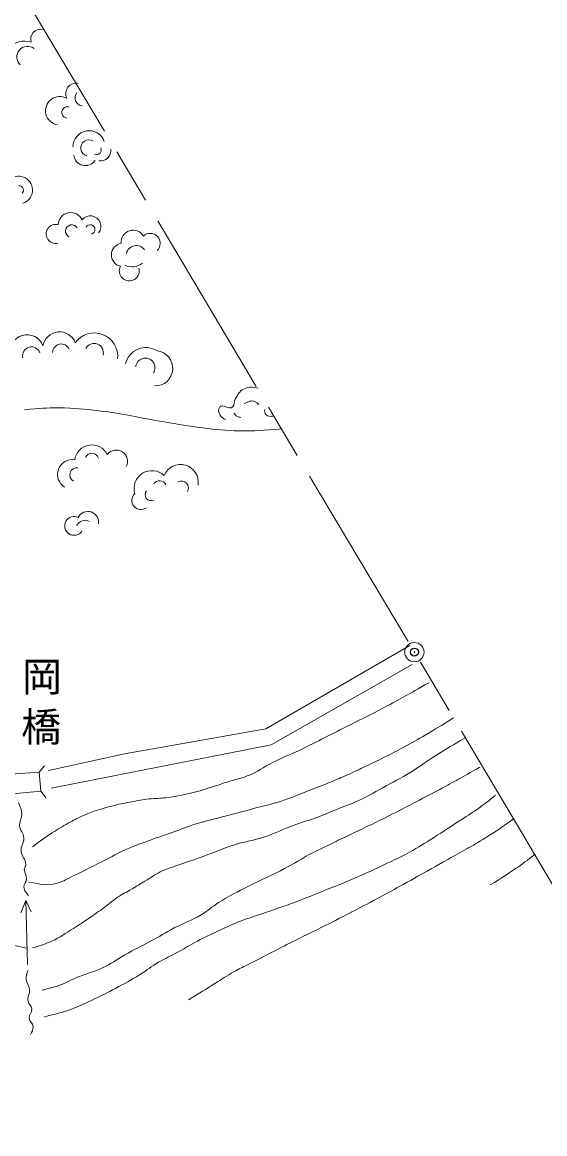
# Model space of a CAD drawing. Units: millimetres, scale not verified. Extents: x 40000 to 680000, y 20000 to 380000.
# Drawn here: x 250080 to 282642, y 251215 to 320474 of the extents above; entities that cross this region are included whole.
import ezdxf
from ezdxf.enums import TextEntityAlignment as Align

# ---------------------------------------------------------------- set-up
doc = ezdxf.new("R2010")
doc.units = ezdxf.units.MM
doc.header["$LTSCALE"] = 1000
doc.header["$PDMODE"] = 32
doc.header["$PDSIZE"] = 500
doc.linetypes.add('CHAIN', pattern=[18.5, 12, -1.5, 3.5, -1.5])
for name, color, linetype, lineweight in [('M-BGD', 7, 'Continuous', 13), ('M-BMK', 2, 'CHAIN', 13), ('M-BMK-SRVR', 3, 'Continuous', 13), ('M-STR-STR1', 1, 'Continuous', 13)]:
    doc.layers.add(name, color=color, linetype=linetype, lineweight=lineweight)
doc.layers.add('M-BGD-RSTR', color=6, linetype='Continuous')
doc.styles.add('ＭＳ ゴシック', font='')
doc.styles.get('ＭＳ ゴシック').set_extended_font_data('MS Gothic')

msp = doc.modelspace()

# ---------------------------------------------------------------- linework, layer by layer
at = {"layer": 'M-BGD'}
for p, q in [((250314, 265758), (250635, 265054)), ((250328, 264921), (250404, 261756))]:
    msp.add_line(p, q, dxfattribs=at)
for points in [[(251726, 273843), (256449, 274898), (265266, 276456), (274230, 281645)], [(274375, 280455), (265589, 275458), (251891, 272754)], [(238306, 268970), (239776, 268847), (241077, 268744), (242126, 268434), (243116, 268079), (243973, 267665), (244697, 267325), (245510, 266867), (246234, 266276), (246928, 265375), (247578, 264680), (248199, 264060), (248805, 263483), (249603, 262952), (250371, 262774)], [(250328, 264921), (250314, 265758), (249983, 264984)]]:
    msp.add_lwpolyline(points, dxfattribs=at)
for centre, radius, start, end in [((251228, 319423), 616, 78.24183, 198.49109), ((250219, 318019), 1281, 70.60568, 208.4223), ((250407, 318307), 666, 51.51461, 226.5925), ((253444, 316028), 650, 79.0133, 206.59713), ((252426, 314959), 892, 60.7097, 260.86496), ((253882, 315764), 509, 140.39629, 262.60658), ((252889, 314856), 351, 69.26525, 265.67713), ((254248, 312710), 1004, 19.30241, 180.46584), ((254225, 312639), 500, 56.56118, 255.68826), ((254723, 312514), 288, 242.30297, 29.85888), ((254952, 312484), 647, 261.36686, 7.47569), ((254014, 312268), 730, 186.54189, 325.98557), ((249851, 310020), 866, 288.58864, 125.86872), ((249901, 310019), 260, 309.97846, 95.52349), ((253103, 307841), 775, 24.00441, 178.98872), ((254328, 307757), 653, 321.64444, 142.41235), ((252169, 307280), 596, 74.51026, 282.99901), ((253170, 307457), 392, 30.07619, 245.37644), ((254319, 307557), 296, 288.70021, 150.24471), ((256989, 306771), 745, 30.68721, 185.55651), ((258055, 306698), 622, 313.5069, 133.21994), ((256367, 305978), 731, 99.45263, 256.52827), ((257191, 305924), 634, 35.97732, 166.64254), ((256932, 306234), 1003, 242.79301, 310.17314), ((256751, 304982), 623, 152.77436, 14.81874), ((250382, 299951), 1052, 19.48491, 193.51115), ((252405, 300137), 1044, 20.50532, 170.91587), ((254572, 299657), 1458, 353.73352, 144.55757), ((250655, 299692), 550, 19.4077, 192.48309), ((252513, 299890), 537, 23.1357, 178.94618), ((254552, 299874), 585, 345.09535, 151.76203), ((257787, 298906), 1296, 57.53238, 167.08003), ((258367, 298910), 1096, 268.20377, 83.90586), ((257750, 298942), 601, 327.40408, 174.9465), ((254418, 293054), 1081, 26.74588, 171.48984), ((255944, 293117), 702, 331.98003, 142.91997), ((253206, 292297), 928, 81.12413, 238.50426), ((254419, 293184), 432, 17.51601, 155.33133), ((253485, 292272), 444, 81.65053, 241.47957), ((258164, 291417), 1117, 47.02121, 196.28133), ((259948, 291818), 1104, 350.22925, 157.87995), ((258636, 291475), 431, 24.90867, 147.46318), ((259999, 291454), 437, 325.08917, 120.13895), ((257484, 290687), 572, 133.30517, 305.98318), ((258109, 291039), 375, 140.21207, 295.88201), ((253313, 289095), 588, 63.55107, 326.10189), ((254173, 289326), 667, 350.80603, 153.70462), ((254002, 288867), 574, 61.2441, 156.69672)]:
    msp.add_arc(centre, radius, start, end, dxfattribs=at)
for points, knots in [([(262771, 295724), (262613, 295787), (262507, 295839), (262415, 295985), (262307, 296159), (262273, 296372), (262387, 296509), (262564, 296721), (262977, 296284), (263200, 296509), (263339, 296648), (263267, 296812), (263359, 296986), (263512, 297271), (263607, 297468), (263892, 297621), (264202, 297787), (264445, 297733), (264790, 297668)], [0, 0, 0, 0, 1, 1, 1, 2, 2, 2, 3, 3, 3, 4, 4, 4, 5, 5, 5, 6, 6, 6, 6]), ([(250230, 296329), (251236, 296421), (251539, 296443), (252379, 296441), (253349, 296439), (253893, 296375), (254856, 296263), (256457, 296078), (257332, 295829), (258922, 295572), (259859, 295420), (260382, 295313), (261324, 295198), (262208, 295090), (262706, 295033), (263595, 295011), (264643, 294985), (265025, 295030), (266275, 295148)], [0, 0, 0, 0, 1, 1, 1, 2, 2, 2, 3, 3, 3, 4, 4, 4, 5, 5, 5, 6, 6, 6, 6]), ([(263930, 296714), (264173, 296819), (264365, 296947), (264602, 296827), (264702, 296776), (264759, 296737), (264827, 296649)], [0, 0, 0, 0, 1, 1, 1, 2, 2, 2, 2]), ([(263266, 296116), (263349, 296016), (263384, 295964), (263490, 295911), (263569, 295871), (263610, 295860), (263705, 295845)], [0, 0, 0, 0, 1, 1, 1, 2, 2, 2, 2]), ([(265191, 296350), (265182, 296230), (265185, 296126), (265266, 296023), (265374, 295885), (265545, 295914), (265705, 295929)], [0, 0, 0, 0, 1, 1, 1, 2, 2, 2, 2]), ([(267446, 275142), (268918, 275889), (269286, 276075), (270465, 276674), (271308, 277101), (271786, 277327), (272623, 277767), (273727, 278348), (274079, 278555), (275415, 279319)], [0, 0, 0, 0, 1, 1, 1, 2, 2, 2, 3, 3, 3, 3]), ([(267747, 272529), (268516, 272823), (268717, 272897), (269332, 273149), (269732, 273313), (269957, 273402), (270352, 273578), (270800, 273778), (271046, 273899), (271489, 274110), (271941, 274325), (272194, 274447), (272642, 274671), (273124, 274913), (273394, 275051), (273868, 275307), (274394, 275590), (274682, 275761), (275198, 276060), (275894, 276464), (276114, 276601), (276964, 277122)], [0, 0, 0, 0, 1, 1, 1, 2, 2, 2, 3, 3, 3, 4, 4, 4, 5, 5, 5, 6, 6, 6, 7, 7, 7, 7]), ([(268375, 270896), (269035, 271167), (269201, 271235), (269731, 271450), (270233, 271653), (270525, 271741), (271016, 271967), (271615, 272242), (271930, 272437), (272509, 272750), (273213, 273132), (273614, 273336), (274297, 273755), (274957, 274160), (275297, 274435), (275952, 274849), (276621, 275271), (276845, 275402), (277687, 275894)], [0, 0, 0, 0, 1, 1, 1, 2, 2, 2, 3, 3, 3, 4, 4, 4, 5, 5, 5, 6, 6, 6, 6]), ([(250716, 269088), (251290, 269521), (251450, 269647), (251947, 269967), (252332, 270215), (252551, 270349), (252952, 270570), (253290, 270756), (253478, 270864), (253831, 271022), (254157, 271168), (254346, 271234), (254685, 271348), (255120, 271495), (255369, 271564), (255815, 271675), (256243, 271781), (256487, 271821), (256921, 271901), (257331, 271977), (257561, 272028), (257976, 272077), (258386, 272125), (258620, 272105), (259031, 272152), (259446, 272200), (259677, 272241), (260086, 272328), (260661, 272451), (260979, 272538), (261543, 272705), (262057, 272857), (262337, 272971), (262849, 273132), (263338, 273286), (263631, 273314), (264105, 273509), (264763, 273779), (265074, 274049), (265713, 274363), (266379, 274690), (266611, 274787), (267446, 275142)], [0, 0, 0, 0, 1, 1, 1, 2, 2, 2, 3, 3, 3, 4, 4, 4, 5, 5, 5, 6, 6, 6, 7, 7, 7, 8, 8, 8, 9, 9, 9, 10, 10, 10, 11, 11, 11, 12, 12, 12, 13, 13, 13, 14, 14, 14, 14]), ([(268049, 268661), (269263, 269250), (269568, 269399), (270544, 269869), (271241, 270205), (271637, 270383), (272332, 270726), (272982, 271047), (273342, 271235), (273987, 271568), (274815, 271996), (275278, 272237), (276100, 272676), (277081, 273202), (277391, 273377), (278597, 274051)], [0, 0, 0, 0, 1, 1, 1, 2, 2, 2, 3, 3, 3, 4, 4, 4, 5, 5, 5, 5]), ([(250496, 266896), (251232, 266759), (251587, 266648), (252248, 266827), (252685, 266945), (252896, 267108), (253303, 267304), (254094, 267685), (254527, 267919), (255313, 268309), (255871, 268586), (256172, 268767), (256745, 269012), (257256, 269231), (257554, 269324), (258076, 269515), (258604, 269707), (258903, 269805), (259433, 269992), (260041, 270207), (260373, 270356), (260990, 270545), (261659, 270749), (262047, 270817), (262723, 270997), (263411, 271180), (263795, 271288), (264482, 271474), (265139, 271651), (265517, 271716), (266165, 271926), (266794, 272131), (267009, 272220), (267747, 272529)], [0, 0, 0, 0, 1, 1, 1, 2, 2, 2, 3, 3, 3, 4, 4, 4, 5, 5, 5, 6, 6, 6, 7, 7, 7, 8, 8, 8, 9, 9, 9, 10, 10, 10, 11, 11, 11, 11]), ([(268727, 266299), (269847, 266739), (270149, 266856), (271045, 267249), (271860, 267607), (272311, 267822), (273113, 268209), (273543, 268417), (273789, 268524), (274207, 268756), (274802, 269087), (275122, 269296), (275699, 269658), (276382, 270085), (276755, 270339), (277428, 270781), (277891, 271084), (278163, 271237), (278610, 271564), (278995, 271845), (279123, 271947), (279571, 272317)], [0, 0, 0, 0, 1, 1, 1, 2, 2, 2, 3, 3, 3, 4, 4, 4, 5, 5, 5, 6, 6, 6, 7, 7, 7, 7]), ([(250473, 266053), (250314, 266233), (250194, 266356), (250186, 266595), (250179, 266803), (250358, 266892), (250354, 267100), (250350, 267333), (250220, 267446), (250211, 267679), (250206, 267811), (250321, 267871), (250311, 268003), (250284, 268339), (250056, 268479), (250011, 268813), (249968, 269141), (250197, 269312), (250180, 269642), (250163, 269963), (249933, 270100), (249912, 270421), (249893, 270701), (250064, 270844), (250055, 271125), (250046, 271413), (249984, 271548), (249856, 271835)], [0, 0, 0, 0, 1, 1, 1, 2, 2, 2, 3, 3, 3, 4, 4, 4, 5, 5, 5, 6, 6, 6, 7, 7, 7, 8, 8, 8, 9, 9, 9, 9]), ([(250716, 262808), (251186, 262929), (251337, 262981), (251721, 263134), (252304, 263367), (252592, 263585), (253127, 263913), (253538, 264164), (253760, 264319), (254157, 264591), (254593, 264890), (254837, 265056), (255263, 265370), (255561, 265590), (255710, 265738), (256016, 265948), (256354, 266178), (256568, 266268), (256921, 266475), (257235, 266660), (257411, 266765), (257724, 266952), (258098, 267177), (258291, 267331), (258679, 267530), (259016, 267703), (259227, 267752), (259583, 267882), (260149, 268088), (260473, 268183), (261040, 268384), (261927, 268699), (262406, 268925), (263301, 269213), (264026, 269447), (264464, 269470), (265185, 269716), (265915, 269965), (266293, 270185), (267019, 270444), (267545, 270632), (267722, 270691), (268375, 270896)], [0, 0, 0, 0, 1, 1, 1, 2, 2, 2, 3, 3, 3, 4, 4, 4, 5, 5, 5, 6, 6, 6, 7, 7, 7, 8, 8, 8, 9, 9, 9, 10, 10, 10, 11, 11, 11, 12, 12, 12, 13, 13, 13, 14, 14, 14, 14]), ([(274356, 267046), (275449, 267660), (275725, 267816), (276601, 268313), (277520, 268835), (278055, 269095), (278950, 269658), (279662, 270105), (279898, 270264), (280738, 270854)], [0, 0, 0, 0, 1, 1, 1, 2, 2, 2, 3, 3, 3, 3]), ([(251319, 260170), (251803, 260275), (251953, 260315), (252349, 260446), (252878, 260623), (253137, 260816), (253655, 261024), (254208, 261246), (254546, 261301), (255087, 261552), (255653, 261814), (255923, 262052), (256468, 262355), (257090, 262701), (257452, 262869), (258076, 263209), (258658, 263527), (258972, 263728), (259558, 264038), (260206, 264381), (260614, 264489), (261241, 264867), (261682, 265133), (261885, 265348), (262321, 265621), (262921, 265996), (263277, 266174), (263904, 266500), (264776, 266954), (265296, 267146), (266165, 267605), (266911, 268000), (267155, 268139), (268049, 268661)], [0, 0, 0, 0, 1, 1, 1, 2, 2, 2, 3, 3, 3, 4, 4, 4, 5, 5, 5, 6, 6, 6, 7, 7, 7, 8, 8, 8, 9, 9, 9, 10, 10, 10, 11, 11, 11, 11]), ([(279246, 266717), (280011, 267188), (280225, 267315), (280827, 267737), (281314, 268078), (281475, 268199), (282051, 268645)], [0, 0, 0, 0, 1, 1, 1, 2, 2, 2, 2]), ([(260451, 259554), (261241, 260052), (261440, 260178), (262077, 260574), (262543, 260864), (262796, 261041), (263274, 261313), (263594, 261495), (263787, 261573), (264116, 261741), (265150, 262270), (265725, 262575), (266761, 263101), (267772, 263613), (268353, 263870), (269362, 264386), (270644, 265043), (271360, 265415), (272627, 266100), (273304, 266466), (273520, 266583), (274356, 267046)], [0, 0, 0, 0, 1, 1, 1, 2, 2, 2, 3, 3, 3, 4, 4, 4, 5, 5, 5, 6, 6, 6, 7, 7, 7, 7]), ([(251419, 258487), (252240, 258688), (252492, 258744), (253152, 258989), (253725, 259202), (254031, 259358), (254584, 259617), (255101, 259860), (255388, 260001), (255891, 260270), (256487, 260590), (256821, 260771), (257398, 261124), (257869, 261413), (258101, 261625), (258578, 261903), (259018, 262159), (259288, 262261), (259734, 262506), (260150, 262734), (260370, 262885), (260789, 263109), (261358, 263413), (261688, 263561), (262271, 263837), (262767, 264072), (263042, 264214), (263552, 264415), (264112, 264636), (264441, 264719), (265009, 264918), (265844, 265209), (266318, 265357), (267145, 265671), (267766, 265907), (267969, 265987), (268727, 266299)], [0, 0, 0, 0, 1, 1, 1, 2, 2, 2, 3, 3, 3, 4, 4, 4, 5, 5, 5, 6, 6, 6, 7, 7, 7, 8, 8, 8, 9, 9, 9, 10, 10, 10, 11, 11, 11, 12, 12, 12, 12]), ([(250593, 257391), (250699, 257570), (250759, 257684), (250755, 257889), (250749, 258120), (250521, 258195), (250505, 258425), (250490, 258654), (250708, 258758), (250680, 258986), (250655, 259191), (250484, 259257), (250443, 259459), (250384, 259753), (250572, 259922), (250536, 260219), (250506, 260468), (250341, 260576), (250329, 260826), (250318, 261052), (250354, 261166), (250437, 261395)], [0, 0, 0, 0, 1, 1, 1, 2, 2, 2, 3, 3, 3, 4, 4, 4, 5, 5, 5, 6, 6, 6, 7, 7, 7, 7])]:
    msp.add_open_spline(points, degree=3, knots=knots, dxfattribs=at)
at = {"layer": 'M-BGD-RSTR'}
msp.add_point((274517, 281224), dxfattribs=at)
at = {"layer": 'M-BMK'}
msp.add_line((249060, 323989), (292381, 251215), dxfattribs=at)
at = {"layer": 'M-BMK-SRVR'}
msp.add_circle((274517, 281224), 600, dxfattribs=at)
msp.add_point((274517, 281224), dxfattribs=at)
at = {"layer": 'M-STR-STR1'}
for p, q in [((251134, 273736), (251474, 274135)), ((251238, 272553), (251563, 272125))]:
    msp.add_line(p, q, dxfattribs=at)
msp.add_lwpolyline([(247278, 273484), (251134, 273736), (251238, 272553), (247484, 272214)], close=True, dxfattribs=at)

# ---------------------------------------------------------------- texts
at = {"layer": 'M-BGD', "style": 'ＭＳ ゴシック'}
for s, p in [('岡', (251312, 278231)), ('橋', (251261, 275102))]:
    msp.add_text(s, height=1833, dxfattribs=at).set_placement(p, align=Align.BOTTOM_CENTER)

doc.saveas('drawing.dxf')
